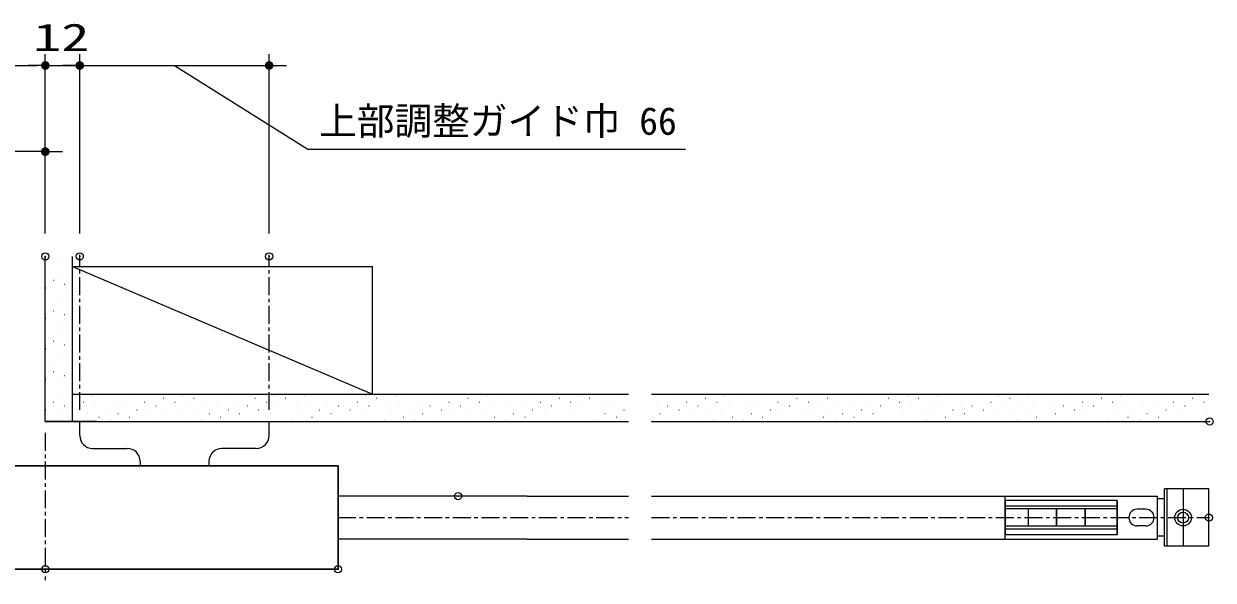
# Model space of a CAD drawing. Units: millimetres, scale not verified. Extents: x -1306 to 1306, y -607 to 607.
# Drawn here: x -663.3 to -248.8, y -327.9 to -134.1 of the extents above; entities that cross this region are included whole.
import ezdxf
from ezdxf.enums import TextEntityAlignment as Align

# ---------------------------------------------------------------- set-up
doc = ezdxf.new("R2010")
doc.units = ezdxf.units.MM
doc.header["$LTSCALE"] = 5
doc.header["$PDMODE"] = 32
doc.header["$PDSIZE"] = 2.5
doc.linetypes.add('USER3', pattern=[2, 1.25, -0.25, 0.25, -0.25])
for name, color, linetype, lineweight in [('0-1_線(黄)', 2, 'Continuous', 15), ('0-3_ハッチング', 6, 'Continuous', 9), ('0-4_線(白)', 7, 'Continuous', 30), ('0-5_線(水)', 4, 'Continuous', 9), ('0-6_寸法線', 3, 'Continuous', 13), ('0-7_0', 3, 'Continuous', 25), ('0-8_DEFPOINTS', 7, 'Continuous', 5), ('0-A_中心線', 3, 'USER3', 9)]:
    doc.layers.add(name, color=color, linetype=linetype, lineweight=lineweight)
doc.styles.add('ＭＳ ゴシック', font='')
doc.styles.get('ＭＳ ゴシック').set_extended_font_data('MS Gothic')

# ---------------------------------------------------------------- blocks, each defined once
blk = doc.blocks.new('_DOT')
at = {"layer": '0-7_0'}
blk.add_line((-2.5, 0), (-5, 0), dxfattribs=at)
for points in [[(0, 0), (-2.5, 0), (-2.48, 0.313)], [(0, 0), (-2.48, -0.313), (-2.5, 0)], [(0, 0), (-2.48, 0.313), (-2.421, 0.622)], [(0, 0), (-2.421, -0.622), (-2.48, -0.313)], [(0, 0), (-2.421, 0.622), (-2.324, 0.92)], [(0, 0), (-2.324, -0.92), (-2.421, -0.622)], [(0, 0), (-2.324, 0.92), (-2.191, 1.204)], [(0, 0), (-2.191, -1.204), (-2.324, -0.92)], [(0, 0), (-2.191, 1.204), (-2.023, 1.469)], [(0, 0), (-2.023, -1.469), (-2.191, -1.204)], [(0, 0), (-2.023, 1.469), (-1.822, 1.711)], [(0, 0), (-1.822, -1.711), (-2.023, -1.469)], [(0, 0), (-1.822, 1.711), (-1.594, 1.926)], [(0, 0), (-1.594, -1.926), (-1.822, -1.711)], [(0, 0), (-1.594, 1.926), (-1.34, 2.111)], [(0, 0), (-1.34, -2.111), (-1.594, -1.926)], [(0, 0), (-1.34, 2.111), (-1.064, 2.262)], [(0, 0), (-1.064, -2.262), (-1.34, -2.111)], [(0, 0), (-1.064, 2.262), (-0.773, 2.378)], [(0, 0), (-0.773, -2.378), (-1.064, -2.262)], [(0, 0), (-0.773, 2.378), (-0.468, 2.456)], [(0, 0), (-0.468, -2.456), (-0.773, -2.378)], [(0, 0), (-0.468, 2.456), (-0.157, 2.495)], [(0, 0), (-0.157, -2.495), (-0.468, -2.456)], [(0, 0), (-0.157, 2.495), (0.157, 2.495)], [(0, 0), (0.157, -2.495), (-0.157, -2.495)], [(0, 0), (0.157, 2.495), (0.468, 2.456)], [(0, 0), (0.468, 2.456), (0.773, 2.378)], [(0, 0), (0.773, 2.378), (1.064, 2.262)], [(0, 0), (1.064, 2.262), (1.34, 2.111)], [(0, 0), (1.34, 2.111), (1.594, 1.926)], [(0, 0), (1.594, 1.926), (1.822, 1.711)], [(0, 0), (1.822, 1.711), (2.023, 1.469)], [(0, 0), (2.023, 1.469), (2.191, 1.204)], [(0, 0), (2.191, 1.204), (2.324, 0.92)], [(0, 0), (2.324, 0.92), (2.421, 0.622)], [(0, 0), (2.421, 0.622), (2.48, 0.313)], [(0, 0), (2.48, 0.313), (2.5, 0)], [(0, 0), (0.468, -2.456), (0.157, -2.495)], [(0, 0), (0.773, -2.378), (0.468, -2.456)], [(0, 0), (1.064, -2.262), (0.773, -2.378)], [(0, 0), (1.34, -2.111), (1.064, -2.262)], [(0, 0), (1.594, -1.926), (1.34, -2.111)], [(0, 0), (1.822, -1.711), (1.594, -1.926)], [(0, 0), (2.023, -1.469), (1.822, -1.711)], [(0, 0), (2.191, -1.204), (2.023, -1.469)], [(0, 0), (2.324, -0.92), (2.191, -1.204)], [(0, 0), (2.421, -0.622), (2.324, -0.92)], [(0, 0), (2.48, -0.313), (2.421, -0.622)], [(0, 0), (2.5, 0), (2.48, -0.313)]]:
    blk.add_solid(points, dxfattribs=at)

msp = doc.modelspace()

# ---------------------------------------------------------------- linework, layer by layer
at = {"layer": '0-1_線(黄)'}
for p, q in [((-655.821, -272.642), (-655.821, -215.142)), ((-646.321, -272.642), (-646.321, -215.142)), ((-646.321, -218.642), (-541.821, -218.642)), ((-646.321, -263.142), (-452.571, -263.142)), ((-444.571, -263.142), (-250.322, -263.142)), ((-655.821, -272.642), (-452.571, -272.642)), ((-643.821, -277.542), (-643.821, -272.642)), ((-577.821, -277.542), (-577.821, -272.642)), ((-444.571, -272.642), (-250.069, -272.642)), ((-639.321, -282.042), (-638.221, -282.042)), ((-638.221, -282.042), (-627.28, -282.042)), ((-582.321, -282.042), (-594.28, -282.042)), ((-622.78, -286.542), (-622.78, -288.142)), ((-598.78, -286.542), (-598.78, -288.142))]:
    msp.add_line(p, q, dxfattribs=at)
msp.add_lwpolyline([(-646.321, -218.642), (-541.821, -263.142), (-541.821, -218.642)], dxfattribs=at)
for centre, start, end in [((-639.321, -277.542), 180, 270), ((-582.321, -277.542), 270, 0), ((-627.28, -286.542), 0, 90), ((-594.28, -286.542), 90, 180)]:
    msp.add_arc(centre, 4.5, start, end, dxfattribs=at)
at = {"layer": '0-3_ハッチング'}
for p, q in [((-655.715, -215.507), (-655.665, -215.507)), ((-654.389, -219.485), (-654.339, -219.485)), ((-651.738, -216.833), (-651.688, -216.833)), ((-647.76, -218.159), (-647.71, -218.159)), ((-653.063, -223.462), (-653.013, -223.462)), ((-650.412, -220.811), (-650.362, -220.811)), ((-646.434, -222.136), (-646.384, -222.136)), ((-655.715, -226.114), (-655.665, -226.114)), ((-651.738, -227.44), (-651.688, -227.44)), ((-649.086, -224.788), (-649.036, -224.788)), ((-654.389, -230.091), (-654.339, -230.091)), ((-650.412, -231.417), (-650.362, -231.417)), ((-647.76, -228.765), (-647.71, -228.765)), ((-653.063, -234.069), (-653.013, -234.069)), ((-649.086, -235.395), (-649.036, -235.395)), ((-646.434, -232.743), (-646.384, -232.743)), ((-655.715, -236.72), (-655.665, -236.72)), ((-651.738, -238.046), (-651.688, -238.046)), ((-647.76, -239.372), (-647.71, -239.372)), ((-654.389, -240.698), (-654.339, -240.698)), ((-650.412, -242.024), (-650.362, -242.024)), ((-646.434, -243.35), (-646.384, -243.35)), ((-655.715, -247.327), (-655.665, -247.327)), ((-653.063, -244.675), (-653.013, -244.675)), ((-651.738, -248.653), (-651.688, -248.653)), ((-649.086, -246.001), (-649.036, -246.001)), ((-654.389, -251.304), (-654.339, -251.304)), ((-650.412, -252.63), (-650.362, -252.63)), ((-647.76, -249.979), (-647.71, -249.979)), ((-653.063, -255.282), (-653.013, -255.282)), ((-649.086, -256.608), (-649.036, -256.608)), ((-646.434, -253.956), (-646.384, -253.956)), ((-655.715, -257.934), (-655.665, -257.934)), ((-651.738, -259.259), (-651.688, -259.259)), ((-647.76, -260.585), (-647.71, -260.585)), ((-654.389, -261.911), (-654.339, -261.911)), ((-650.412, -263.237), (-650.362, -263.237)), ((-646.434, -264.563), (-646.384, -264.563)), ((-639.805, -263.237), (-639.755, -263.237)), ((-635.828, -264.563), (-635.778, -264.563)), ((-629.198, -263.237), (-629.148, -263.237)), ((-625.221, -264.563), (-625.171, -264.563)), ((-618.592, -263.237), (-618.542, -263.237)), ((-614.614, -264.563), (-614.564, -264.563)), ((-607.985, -263.237), (-607.935, -263.237)), ((-604.008, -264.563), (-603.958, -264.563)), ((-597.379, -263.237), (-597.329, -263.237)), ((-593.401, -264.563), (-593.351, -264.563)), ((-586.772, -263.237), (-586.722, -263.237)), ((-582.795, -264.563), (-582.745, -264.563)), ((-576.165, -263.237), (-576.115, -263.237)), ((-572.188, -264.563), (-572.138, -264.563)), ((-565.559, -263.237), (-565.509, -263.237)), ((-561.581, -264.563), (-561.531, -264.563)), ((-554.952, -263.237), (-554.902, -263.237)), ((-550.975, -264.563), (-550.925, -264.563)), ((-544.346, -263.237), (-544.296, -263.237)), ((-540.368, -264.563), (-540.318, -264.563)), ((-533.739, -263.237), (-533.689, -263.237)), ((-529.762, -264.563), (-529.712, -264.563)), ((-523.132, -263.237), (-523.082, -263.237)), ((-519.155, -264.563), (-519.105, -264.563)), ((-512.526, -263.237), (-512.476, -263.237)), ((-508.548, -264.563), (-508.498, -264.563)), ((-501.919, -263.237), (-501.869, -263.237)), ((-497.942, -264.563), (-497.892, -264.563)), ((-491.313, -263.237), (-491.263, -263.237)), ((-487.335, -264.563), (-487.285, -264.563)), ((-480.706, -263.237), (-480.656, -263.237)), ((-476.729, -264.563), (-476.679, -264.563)), ((-470.099, -263.237), (-470.049, -263.237)), ((-466.122, -264.563), (-466.072, -264.563)), ((-459.493, -263.237), (-459.443, -263.237)), ((-455.515, -264.563), (-455.465, -264.563)), ((-440.305, -263.237), (-440.255, -263.237)), ((-436.328, -264.563), (-436.278, -264.563)), ((-429.699, -263.237), (-429.649, -263.237)), ((-425.721, -264.563), (-425.671, -264.563)), ((-419.092, -263.237), (-419.042, -263.237)), ((-415.115, -264.563), (-415.065, -264.563)), ((-408.486, -263.237), (-408.436, -263.237)), ((-404.508, -264.563), (-404.458, -264.563)), ((-397.879, -263.237), (-397.829, -263.237)), ((-393.902, -264.563), (-393.852, -264.563)), ((-387.272, -263.237), (-387.222, -263.237)), ((-383.295, -264.563), (-383.245, -264.563)), ((-376.666, -263.237), (-376.616, -263.237)), ((-372.688, -264.563), (-372.638, -264.563)), ((-366.059, -263.237), (-366.009, -263.237)), ((-362.082, -264.563), (-362.032, -264.563)), ((-355.453, -263.237), (-355.403, -263.237)), ((-351.475, -264.563), (-351.425, -264.563)), ((-344.846, -263.237), (-344.796, -263.237)), ((-340.869, -264.563), (-340.819, -264.563)), ((-334.239, -263.237), (-334.189, -263.237)), ((-330.262, -264.563), (-330.212, -264.563)), ((-323.633, -263.237), (-323.583, -263.237)), ((-319.655, -264.563), (-319.605, -264.563)), ((-313.026, -263.237), (-312.976, -263.237)), ((-309.049, -264.563), (-308.999, -264.563)), ((-302.42, -263.237), (-302.37, -263.237)), ((-298.442, -264.563), (-298.392, -264.563)), ((-291.813, -263.237), (-291.763, -263.237)), ((-287.836, -264.563), (-287.786, -264.563)), ((-281.206, -263.237), (-281.156, -263.237)), ((-277.229, -264.563), (-277.179, -264.563)), ((-270.6, -263.237), (-270.55, -263.237)), ((-266.622, -264.563), (-266.572, -264.563)), ((-259.993, -263.237), (-259.943, -263.237)), ((-256.016, -264.563), (-255.966, -264.563)), ((-655.715, -268.54), (-655.665, -268.54)), ((-653.063, -265.889), (-653.013, -265.889)), ((-649.086, -267.214), (-649.036, -267.214)), ((-645.108, -268.54), (-645.058, -268.54)), ((-642.457, -265.889), (-642.407, -265.889)), ((-638.479, -267.214), (-638.429, -267.214)), ((-634.502, -268.54), (-634.452, -268.54)), ((-631.85, -265.889), (-631.8, -265.889)), ((-627.873, -267.214), (-627.823, -267.214)), ((-623.895, -268.54), (-623.845, -268.54)), ((-621.244, -265.889), (-621.194, -265.889)), ((-617.266, -267.214), (-617.216, -267.214)), ((-613.289, -268.54), (-613.239, -268.54)), ((-610.637, -265.889), (-610.587, -265.889)), ((-606.659, -267.214), (-606.609, -267.214)), ((-602.682, -268.54), (-602.632, -268.54)), ((-600.03, -265.889), (-599.98, -265.889)), ((-596.053, -267.214), (-596.003, -267.214)), ((-592.075, -268.54), (-592.025, -268.54)), ((-589.424, -265.889), (-589.374, -265.889)), ((-585.446, -267.214), (-585.396, -267.214)), ((-581.469, -268.54), (-581.419, -268.54)), ((-578.817, -265.889), (-578.767, -265.889)), ((-574.84, -267.214), (-574.79, -267.214)), ((-570.862, -268.54), (-570.812, -268.54)), ((-568.211, -265.889), (-568.161, -265.889)), ((-564.233, -267.214), (-564.183, -267.214)), ((-560.256, -268.54), (-560.206, -268.54)), ((-557.604, -265.889), (-557.554, -265.889)), ((-553.626, -267.214), (-553.576, -267.214)), ((-549.649, -268.54), (-549.599, -268.54)), ((-546.997, -265.889), (-546.947, -265.889)), ((-543.02, -267.214), (-542.97, -267.214)), ((-539.042, -268.54), (-538.992, -268.54)), ((-536.391, -265.889), (-536.341, -265.889)), ((-532.413, -267.214), (-532.363, -267.214)), ((-528.436, -268.54), (-528.386, -268.54)), ((-525.784, -265.889), (-525.734, -265.889)), ((-521.807, -267.214), (-521.757, -267.214)), ((-517.829, -268.54), (-517.779, -268.54)), ((-515.178, -265.889), (-515.128, -265.889)), ((-511.2, -267.214), (-511.15, -267.214)), ((-507.223, -268.54), (-507.173, -268.54)), ((-504.571, -265.889), (-504.521, -265.889)), ((-500.593, -267.214), (-500.543, -267.214)), ((-496.616, -268.54), (-496.566, -268.54)), ((-493.964, -265.889), (-493.914, -265.889)), ((-489.987, -267.214), (-489.937, -267.214)), ((-486.009, -268.54), (-485.959, -268.54)), ((-483.358, -265.889), (-483.308, -265.889)), ((-479.38, -267.214), (-479.33, -267.214)), ((-475.403, -268.54), (-475.353, -268.54)), ((-472.751, -265.889), (-472.701, -265.889)), ((-468.774, -267.214), (-468.724, -267.214)), ((-464.796, -268.54), (-464.746, -268.54)), ((-462.144, -265.889), (-462.094, -265.889)), ((-458.167, -267.214), (-458.117, -267.214)), ((-454.19, -268.54), (-454.14, -268.54)), ((-442.957, -265.889), (-442.907, -265.889)), ((-438.98, -267.214), (-438.93, -267.214)), ((-435.002, -268.54), (-434.952, -268.54)), ((-432.35, -265.889), (-432.3, -265.889)), ((-428.373, -267.214), (-428.323, -267.214)), ((-424.396, -268.54), (-424.346, -268.54)), ((-421.744, -265.889), (-421.694, -265.889)), ((-417.766, -267.214), (-417.716, -267.214)), ((-413.789, -268.54), (-413.739, -268.54)), ((-411.137, -265.889), (-411.087, -265.889)), ((-407.16, -267.214), (-407.11, -267.214)), ((-403.182, -268.54), (-403.132, -268.54)), ((-400.531, -265.889), (-400.481, -265.889)), ((-396.553, -267.214), (-396.503, -267.214)), ((-392.576, -268.54), (-392.526, -268.54)), ((-389.924, -265.889), (-389.874, -265.889)), ((-385.947, -267.214), (-385.897, -267.214)), ((-381.969, -268.54), (-381.919, -268.54)), ((-379.317, -265.889), (-379.267, -265.889)), ((-375.34, -267.214), (-375.29, -267.214)), ((-371.363, -268.54), (-371.313, -268.54)), ((-368.711, -265.889), (-368.661, -265.889)), ((-364.733, -267.214), (-364.683, -267.214)), ((-360.756, -268.54), (-360.706, -268.54)), ((-358.104, -265.889), (-358.054, -265.889)), ((-354.127, -267.214), (-354.077, -267.214)), ((-350.149, -268.54), (-350.099, -268.54)), ((-347.498, -265.889), (-347.448, -265.889)), ((-343.52, -267.214), (-343.47, -267.214)), ((-339.543, -268.54), (-339.493, -268.54)), ((-336.891, -265.889), (-336.841, -265.889)), ((-332.914, -267.214), (-332.864, -267.214)), ((-328.936, -268.54), (-328.886, -268.54)), ((-326.284, -265.889), (-326.234, -265.889)), ((-322.307, -267.214), (-322.257, -267.214)), ((-318.33, -268.54), (-318.28, -268.54)), ((-315.678, -265.889), (-315.628, -265.889)), ((-311.7, -267.214), (-311.65, -267.214)), ((-307.723, -268.54), (-307.673, -268.54)), ((-305.071, -265.889), (-305.021, -265.889)), ((-301.094, -267.214), (-301.044, -267.214)), ((-297.116, -268.54), (-297.066, -268.54)), ((-294.465, -265.889), (-294.415, -265.889)), ((-290.487, -267.214), (-290.437, -267.214)), ((-286.51, -268.54), (-286.46, -268.54)), ((-283.858, -265.889), (-283.808, -265.889)), ((-279.881, -267.214), (-279.831, -267.214)), ((-275.903, -268.54), (-275.853, -268.54)), ((-273.251, -265.889), (-273.201, -265.889)), ((-269.274, -267.214), (-269.224, -267.214)), ((-265.297, -268.54), (-265.247, -268.54)), ((-262.645, -265.889), (-262.595, -265.889)), ((-258.667, -267.214), (-258.617, -267.214)), ((-254.69, -268.54), (-254.64, -268.54)), ((-252.038, -265.889), (-251.988, -265.889)), ((-654.389, -272.518), (-654.339, -272.518)), ((-651.738, -269.866), (-651.688, -269.866)), ((-647.76, -271.192), (-647.71, -271.192)), ((-643.783, -272.518), (-643.733, -272.518)), ((-641.131, -269.866), (-641.081, -269.866)), ((-637.153, -271.192), (-637.103, -271.192)), ((-633.176, -272.518), (-633.126, -272.518)), ((-630.524, -269.866), (-630.474, -269.866)), ((-626.547, -271.192), (-626.497, -271.192)), ((-622.569, -272.518), (-622.519, -272.518)), ((-619.918, -269.866), (-619.868, -269.866)), ((-615.94, -271.192), (-615.89, -271.192)), ((-611.963, -272.518), (-611.913, -272.518)), ((-609.311, -269.866), (-609.261, -269.866)), ((-605.334, -271.192), (-605.284, -271.192)), ((-601.356, -272.518), (-601.306, -272.518)), ((-598.704, -269.866), (-598.654, -269.866)), ((-594.727, -271.192), (-594.677, -271.192)), ((-590.75, -272.518), (-590.7, -272.518)), ((-588.098, -269.866), (-588.048, -269.866)), ((-584.12, -271.192), (-584.07, -271.192)), ((-580.143, -272.518), (-580.093, -272.518)), ((-577.491, -269.866), (-577.441, -269.866)), ((-573.514, -271.192), (-573.464, -271.192)), ((-569.536, -272.518), (-569.486, -272.518)), ((-566.885, -269.866), (-566.835, -269.866)), ((-562.907, -271.192), (-562.857, -271.192)), ((-558.93, -272.518), (-558.88, -272.518)), ((-556.278, -269.866), (-556.228, -269.866)), ((-552.301, -271.192), (-552.251, -271.192)), ((-548.323, -272.518), (-548.273, -272.518)), ((-545.671, -269.866), (-545.621, -269.866)), ((-541.694, -271.192), (-541.644, -271.192)), ((-537.717, -272.518), (-537.667, -272.518)), ((-535.065, -269.866), (-535.015, -269.866)), ((-531.087, -271.192), (-531.037, -271.192)), ((-527.11, -272.518), (-527.06, -272.518)), ((-524.458, -269.866), (-524.408, -269.866)), ((-520.481, -271.192), (-520.431, -271.192)), ((-516.503, -272.518), (-516.453, -272.518)), ((-513.852, -269.866), (-513.802, -269.866)), ((-509.874, -271.192), (-509.824, -271.192)), ((-505.897, -272.518), (-505.847, -272.518)), ((-503.245, -269.866), (-503.195, -269.866)), ((-499.268, -271.192), (-499.218, -271.192)), ((-495.29, -272.518), (-495.24, -272.518)), ((-492.638, -269.866), (-492.588, -269.866)), ((-488.661, -271.192), (-488.611, -271.192)), ((-484.684, -272.518), (-484.634, -272.518)), ((-482.032, -269.866), (-481.982, -269.866)), ((-478.054, -271.192), (-478.004, -271.192)), ((-474.077, -272.518), (-474.027, -272.518)), ((-471.425, -269.866), (-471.375, -269.866)), ((-467.448, -271.192), (-467.398, -271.192)), ((-463.47, -272.518), (-463.42, -272.518)), ((-460.819, -269.866), (-460.769, -269.866)), ((-456.841, -271.192), (-456.791, -271.192)), ((-452.864, -272.518), (-452.814, -272.518)), ((-444.283, -272.518), (-444.233, -272.518)), ((-441.631, -269.866), (-441.581, -269.866)), ((-437.654, -271.192), (-437.604, -271.192)), ((-433.676, -272.518), (-433.626, -272.518)), ((-431.025, -269.866), (-430.975, -269.866)), ((-427.047, -271.192), (-426.997, -271.192)), ((-423.07, -272.518), (-423.02, -272.518)), ((-420.418, -269.866), (-420.368, -269.866)), ((-416.441, -271.192), (-416.391, -271.192)), ((-412.463, -272.518), (-412.413, -272.518)), ((-409.811, -269.866), (-409.761, -269.866)), ((-405.834, -271.192), (-405.784, -271.192)), ((-401.857, -272.518), (-401.807, -272.518)), ((-399.205, -269.866), (-399.155, -269.866)), ((-395.227, -271.192), (-395.177, -271.192)), ((-391.25, -272.518), (-391.2, -272.518)), ((-388.598, -269.866), (-388.548, -269.866)), ((-384.621, -271.192), (-384.571, -271.192)), ((-380.643, -272.518), (-380.593, -272.518)), ((-377.992, -269.866), (-377.942, -269.866)), ((-374.014, -271.192), (-373.964, -271.192)), ((-370.037, -272.518), (-369.987, -272.518)), ((-367.385, -269.866), (-367.335, -269.866)), ((-363.408, -271.192), (-363.358, -271.192)), ((-359.43, -272.518), (-359.38, -272.518)), ((-356.778, -269.866), (-356.728, -269.866)), ((-352.801, -271.192), (-352.751, -271.192)), ((-348.823, -272.518), (-348.773, -272.518)), ((-346.172, -269.866), (-346.122, -269.866)), ((-342.194, -271.192), (-342.144, -271.192)), ((-338.217, -272.518), (-338.167, -272.518)), ((-335.565, -269.866), (-335.515, -269.866)), ((-331.588, -271.192), (-331.538, -271.192)), ((-327.61, -272.518), (-327.56, -272.518)), ((-324.959, -269.866), (-324.909, -269.866)), ((-320.981, -271.192), (-320.931, -271.192)), ((-317.004, -272.518), (-316.954, -272.518)), ((-314.352, -269.866), (-314.302, -269.866)), ((-310.375, -271.192), (-310.325, -271.192)), ((-306.397, -272.518), (-306.347, -272.518)), ((-303.745, -269.866), (-303.695, -269.866)), ((-299.768, -271.192), (-299.718, -271.192)), ((-295.79, -272.518), (-295.74, -272.518)), ((-293.139, -269.866), (-293.089, -269.866)), ((-289.161, -271.192), (-289.111, -271.192)), ((-285.184, -272.518), (-285.134, -272.518)), ((-282.532, -269.866), (-282.482, -269.866)), ((-278.555, -271.192), (-278.505, -271.192)), ((-274.577, -272.518), (-274.527, -272.518)), ((-271.926, -269.866), (-271.876, -269.866)), ((-267.948, -271.192), (-267.898, -271.192)), ((-263.971, -272.518), (-263.921, -272.518)), ((-261.319, -269.866), (-261.269, -269.866)), ((-257.342, -271.192), (-257.292, -271.192)), ((-253.364, -272.518), (-253.314, -272.518)), ((-250.712, -269.866), (-250.662, -269.866))]:
    msp.add_line(p, q, dxfattribs=at)
at = {"layer": '0-4_線(白)'}
for p, q in [((-637.821, -272.642), (-655.821, -272.642)), ((-553.817, -288.142), (-749.819, -288.142)), ((-553.817, -288.142), (-553.817, -324.142)), ((-553.817, -324.142), (-749.819, -324.142))]:
    msp.add_line(p, q, dxfattribs=at)
at = {"layer": '0-5_線(水)'}
for p, q in [((-265.821, -316.142), (-265.821, -296.142)), ((-250.321, -296.142), (-265.821, -296.142)), ((-264.821, -316.142), (-264.821, -296.142)), ((-259.321, -296.142), (-259.321, -316.142)), ((-250.321, -316.142), (-250.321, -296.142)), ((-487.871, -298.642), (-553.817, -298.642)), ((-487.871, -298.642), (-452.571, -298.642)), ((-444.571, -298.642), (-268.321, -298.642)), ((-321.321, -313.642), (-321.321, -298.642)), ((-282.321, -300.142), (-321.321, -300.142)), ((-321.321, -300.142), (-321.321, -312.142)), ((-282.321, -302.142), (-321.321, -302.142)), ((-282.321, -302.142), (-321.321, -302.142)), ((-282.321, -300.142), (-282.321, -312.142)), ((-268.321, -298.642), (-268.321, -313.642)), ((-265.821, -299.642), (-268.321, -299.642)), ((-282.321, -303.142), (-321.321, -303.142)), ((-282.321, -303.142), (-321.321, -303.142)), ((-313.321, -303.142), (-313.321, -309.142)), ((-313.321, -303.142), (-313.321, -309.142)), ((-303.402, -303.142), (-303.402, -309.142)), ((-303.402, -309.142), (-303.402, -303.142)), ((-293.452, -303.142), (-293.452, -309.142)), ((-293.452, -309.142), (-293.452, -303.142)), ((-272.321, -303.242), (-275.321, -303.242)), ((-272.321, -303.242), (-275.321, -303.242)), ((-282.321, -309.142), (-321.321, -309.142)), ((-282.321, -309.142), (-321.321, -309.142)), ((-282.321, -310.142), (-321.321, -310.142)), ((-282.321, -310.142), (-321.321, -310.142)), ((-272.321, -309.042), (-275.321, -309.042)), ((-272.321, -309.042), (-275.321, -309.042)), ((-487.871, -313.642), (-553.817, -313.642)), ((-487.871, -313.642), (-452.571, -313.642)), ((-453.623, -313.642), (-452.571, -313.642)), ((-444.571, -313.642), (-268.321, -313.642)), ((-444.571, -313.642), (-268.321, -313.642)), ((-282.321, -312.142), (-321.321, -312.142)), ((-282.321, -312.142), (-321.321, -312.142)), ((-265.821, -312.642), (-268.321, -312.642)), ((-250.321, -316.142), (-265.821, -316.142))]:
    msp.add_line(p, q, dxfattribs=at)
msp.add_lwpolyline([(-282.321, -312.142), (-282.321, -300.142), (-321.321, -300.142)], dxfattribs=at)
for radius in [2.9, 1.9]:
    msp.add_circle((-259.321, -306.142), radius, dxfattribs=at)
for centre, start, end in [((-275.321, -306.142), 90, 270), ((-275.321, -306.142), 90, 270), ((-272.321, -306.142), 270, 90), ((-272.321, -306.142), 270, 90)]:
    msp.add_arc(centre, 2.9, start, end, dxfattribs=at)
msp.add_point((-511.965, -298.642), dxfattribs=at)
at = {"layer": '0-6_寸法線'}
for p, q in [((-655.821, -207.142), (-655.821, -144.642)), ((-655.821, -207.142), (-655.821, -144.642)), ((-643.821, -207.142), (-643.821, -144.642)), ((-643.821, -207.142), (-643.821, -144.642)), ((-577.821, -207.142), (-577.821, -144.642)), ((-932.821, -148.642), (-658.821, -148.642)), ((-658.821, -148.642), (-661.821, -148.642)), ((-655.821, -148.642), (-643.821, -148.642)), ((-646.821, -148.642), (-649.821, -148.642)), ((-643.821, -148.642), (-577.821, -148.642)), ((-643.821, -148.642), (-577.821, -148.642)), ((-640.821, -148.642), (-637.821, -148.642)), ((-574.821, -148.642), (-571.821, -148.642)), ((-655.821, -207.142), (-655.821, -174.642)), ((-655.821, -178.642), (-667.821, -178.642)), ((-652.821, -178.642), (-649.821, -178.642))]:
    msp.add_line(p, q, dxfattribs=at)
msp.add_lwpolyline([(-610.821, -148.642), (-564.375, -177.819), (-432.756, -177.819)], dxfattribs=at)
at = {"layer": '0-8_DEFPOINTS'}
for p in [(-655.821, -148.642), (-643.821, -148.642), (-577.821, -148.642), (-655.821, -178.642), (-655.821, -215.142), (-643.821, -215.142), (-577.821, -215.142), (-250.069, -272.642), (-250.321, -306.142), (-655.821, -324.142), (-553.817, -324.142)]:
    msp.add_point(p, dxfattribs=at)
at = {"layer": '0-A_中心線'}
for p, q in [((-643.821, -268.642), (-643.821, -214.645)), ((-577.821, -268.642), (-577.821, -214.645)), ((-655.821, -276.642), (-655.821, -327.948)), ((-553.817, -306.142), (-452.571, -306.142)), ((-444.571, -306.142), (-250.069, -306.142))]:
    msp.add_line(p, q, dxfattribs=at)

# ---------------------------------------------------------------- block references
at = {"layer": '0-6_寸法線', "xscale": 0.6, "yscale": 0.6}
for p in [(-655.821, -148.642), (-655.821, -148.642), (-643.821, -148.642)]:
    msp.add_blockref('_DOT', p, dxfattribs=at)
at = {"layer": '0-6_寸法線', "xscale": 0.6, "yscale": 0.6, "rotation": 180}
for p in [(-643.821, -148.642), (-577.821, -148.642), (-655.821, -178.642)]:
    msp.add_blockref('_DOT', p, dxfattribs=at)

# ---------------------------------------------------------------- texts
at = {"layer": '0-6_寸法線', "style": 'ＭＳ ゴシック', "width": 1.5}
msp.add_text('12', height=9.604, dxfattribs=at).set_placement((-660.059, -146.493), align=Align.BOTTOM_LEFT)
at = {"layer": '0-6_寸法線', "style": 'ＭＳ ゴシック'}
msp.add_text('上部調整ガイド巾 66', height=9.621, dxfattribs=at).set_placement((-560.375, -175.67), align=Align.BOTTOM_LEFT)

doc.saveas('drawing.dxf')
